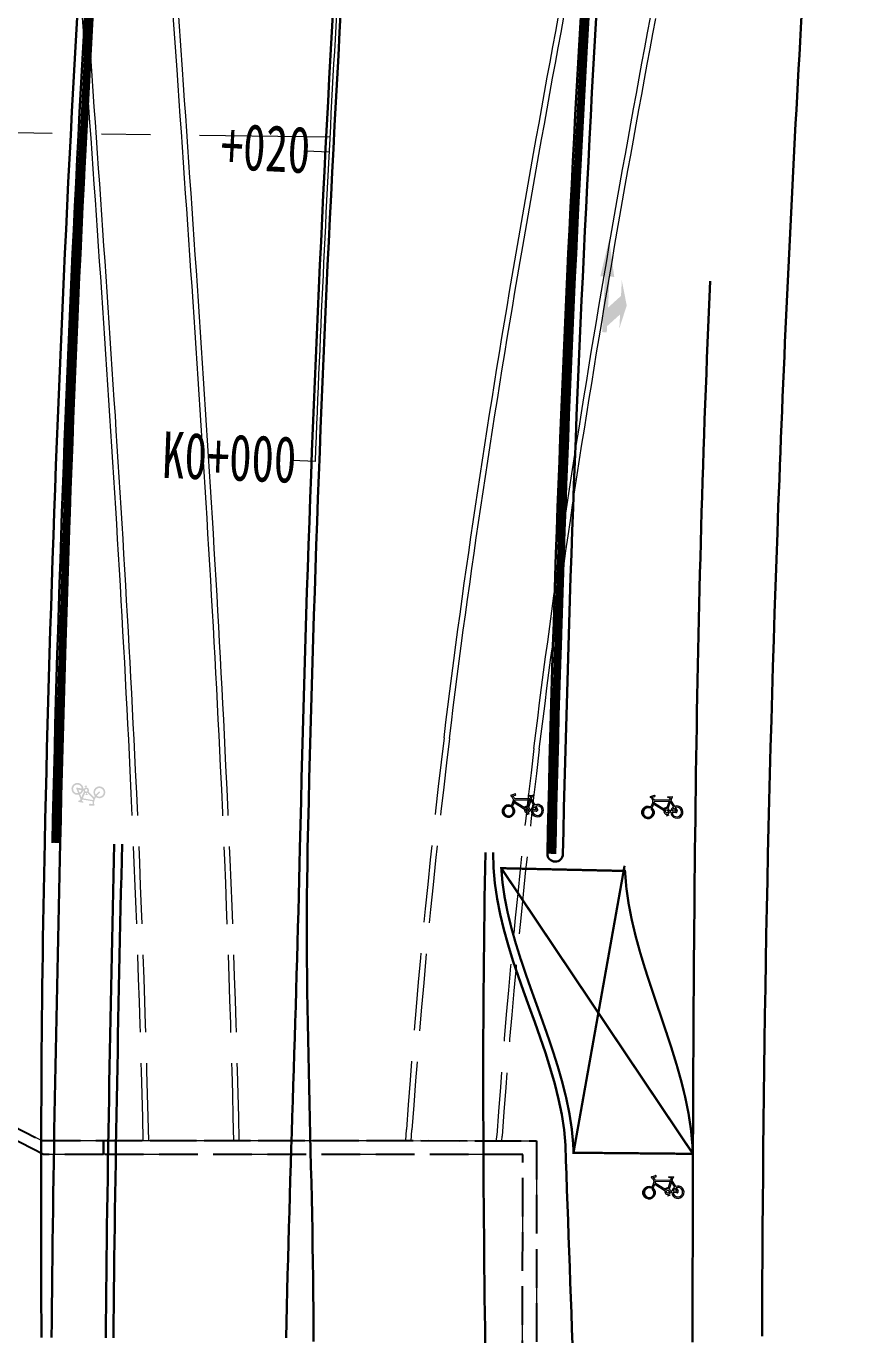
# Model space of a CAD drawing. Extents: x 0 to 531375, y 0 to 4335249.
# Drawn here: x 497955.1 to 498008, y 4326517.4 to 4326601.9 of the extents above; entities that cross this region are included whole.
import ezdxf

# ---------------------------------------------------------------- set-up
doc = ezdxf.new("R2010")
doc.units = 0
for name, pattern in [('BX2-4', [6, 2, -4]), ('CENTER', [50.8, 31.75, -6.35, 6.35, -6.35]), ('DASH', [0.35, 0.25, -0.1]), ('DASHED2', [9.525, 6.35, -3.175])]:
    doc.linetypes.add(name, pattern=pattern)
doc.layers.get('0').update_dxf_attribs({"lineweight": 15})
for name, color, linetype, lineweight in [('0-挡土墙标注', 150, 'Continuous', 15), ('0.15匝道2-4线', 7, 'BX2-4', 15), ('1_道路中线', 7, 'Continuous', 15), ('PP-COM', 7, 'Continuous', 15), ('tj-标线', 7, 'Continuous', 15), ('tj标线', 7, 'Continuous', 15), ('ZHILUZXX', 133, 'CENTER', 15), ('地铁', 4, 'Continuous', 15), ('标线-z', 7, 'Continuous', 15), ('道路偏置线', 3, 'Continuous', 30)]:
    doc.layers.add(name, color=color, linetype=linetype, lineweight=lineweight)
doc.layers.get('标线-z').off()
doc.styles.add('EICAD', font='仿宋_GB2312.TTF', dxfattribs={"width": 0.707, "height": 3})

# ---------------------------------------------------------------- blocks, each defined once
blk = doc.blocks.new('A$C03D12931')
at = {"layer": 'PP-COM'}
h = blk.add_hatch(color=255, dxfattribs=at)
edge = h.paths.add_edge_path()
edge.add_line((0.41, -1.14), (0.59, -1.08))
edge.add_line((0.59, -1.08), (0.61, 0.58))
edge.add_ellipse((0.52, 0.95), major_axis=(-0.376, -0.072), ratio=1, start_angle=92.2559, end_angle=204.9961)
edge.add_line((0.83, 1.18), (0.94, 1.3))
edge.add_line((0.94, 1.3), (0.85, 1.37))
edge.add_line((0.85, 1.37), (0.75, 1.26))
edge.add_ellipse((0.52, 0.95), major_axis=(-0.376, -0.072), ratio=1, start_angle=222.7551, end_angle=275.0085)
edge.add_line((0.42, 1.32), (0.34, 1.47))
edge.add_ellipse((-0.13, 2.15), major_axis=(-0.811, -0.155), ratio=1, start_angle=113.8106, end_angle=404.0184)
edge.add_line((-0.61, 1.48), (-1.03, 0.64))
edge.add_line((-1.03, 0.64), (-0.83, 0.68))
edge.add_line((-0.83, 0.68), (-0.46, 1.4))
edge.add_ellipse((-0.13, 2.15), major_axis=(-0.811, -0.155), ratio=1, start_angle=55.9563, end_angle=100.8802)
edge.add_line((0.17, 1.39), (0.26, 1.23))
edge.add_ellipse((0.52, 0.95), major_axis=(-0.376, -0.072), ratio=1, start_angle=303.1553, end_angle=354.9777)
edge.add_line((0.14, 0.91), (-0.83, 0.68))
edge.add_line((-0.83, 0.68), (-0.83, 0.49))
edge.add_line((-0.83, 0.49), (0.21, 0.74))
edge.add_ellipse((0.52, 0.95), major_axis=(0.072, -0.376), ratio=1, start_angle=-66.6903, end_angle=-56.7863)
edge.add_line((0.25, 0.69), (0.15, 0.57))
edge.add_line((0.15, 0.57), (0.24, 0.5))
edge.add_line((0.24, 0.5), (0.34, 0.62))
edge.add_ellipse((0.52, 0.95), major_axis=(-0.376, -0.072), ratio=1, start_angle=50.9727, end_angle=64.1147)
edge.add_line((0.42, 0.58), (0.41, -1.14))
edge = h.paths.add_edge_path(flags=16)
edge.add_ellipse((0.52, 0.95), major_axis=(-0.193, -0.037), ratio=1, start_angle=111.8747, end_angle=291.8747, ccw=False)
edge.add_ellipse((0.52, 0.95), major_axis=(-0.193, -0.037), ratio=1, start_angle=-68.1253, end_angle=111.8747, ccw=False)
edge = h.paths.add_edge_path(flags=16)
edge.add_line((-0.37, 1.56), (-0.15, 1.98))
edge.add_line((-0.15, 1.98), (0.08, 1.55))
edge.add_ellipse((-0.13, 2.15), major_axis=(-0.629, -0.12), ratio=1, start_angle=57.2127, end_angle=98.8288, ccw=False)
edge = h.paths.add_edge_path(flags=16)
edge.add_line((0.25, 1.64), (0.01, 2.07))
edge.add_ellipse((-0.16, 1.98), major_axis=(-0.183, -0.035), ratio=1, start_angle=197.886, end_angle=313.0466)
edge.add_line((-0.31, 2.09), (-0.53, 1.65))
edge.add_ellipse((-0.13, 2.15), major_axis=(-0.629, -0.12), ratio=1, start_angle=115.5416, end_angle=401.4223, ccw=False)
h = blk.add_hatch(color=255, dxfattribs=at)
edge = h.paths.add_edge_path()
edge.add_line((-0.83, 0.49), (-0.83, 0.68))
edge.add_line((-0.83, 0.68), (-1.03, 0.64))
edge.add_line((-1.03, 0.64), (-1.17, 0.6))
edge.add_line((-1.17, 0.6), (-1.4, 0.55))
edge.add_line((-1.4, 0.55), (-1.53, 0.61))
edge.add_ellipse((-1.54, 0.57), major_axis=(-0.0365, -0.007), ratio=1, start_angle=243.045, end_angle=380.1522)
edge.add_line((-1.58, 0.55), (-1.22, 0))
edge.add_line((-1.22, 0), (-1.18, 0.01))
edge.add_line((-1.18, 0.01), (-1.29, 0.38))
edge.add_line((-1.29, 0.38), (-1.06, 0.44))
edge.add_line((-1.06, 0.44), (-1.02, 0.45))
edge.add_line((-1.02, 0.45), (0.12, -1.33))
edge.add_line((0.12, -1.33), (0.07, -1.34))
edge.add_spline(control_points=[(0.07, -1.34), (0.05, -1.42), (-0.01, -1.53), (-0.06, -1.75)], knot_values=[0, 0, 0, 0, 0.949803, 0.949803, 0.949803, 0.949803], degree=3, periodic=0)
edge.add_line((-0.06, -1.75), (-0.36, -1.45))
edge.add_ellipse((-0.37, -1.55), major_axis=(-0.106, -0.02), ratio=1, start_angle=253.5566, end_angle=375.3872)
edge.add_line((-0.47, -1.6), (-0.02, -1.97))
edge.add_ellipse((0.01, -1.94), major_axis=(0.007, -0.0365), ratio=1, start_angle=-49.6998, end_angle=65.3968)
edge.add_line((0.04, -1.95), (0.1, -1.73))
edge.add_spline(control_points=[(0.1, -1.73), (0.13, -1.67), (0.15, -1.62), (0.21, -1.52), (0.24, -1.48), (0.3, -1.42), (0.32, -1.4), (0.36, -1.37), (0.38, -1.36), (0.48, -1.31), (0.58, -1.28), (0.77, -1.24), (0.87, -1.23), (1.03, -1.21), (1.08, -1.21), (1.14, -1.21)], knot_values=[0, 0, 0, 0, 0.472629, 0.472629, 1.015464, 1.015464, 1.324452, 1.324452, 1.633441, 1.633441, 2.514542, 2.514542, 3.395644, 3.395644, 3.871237, 3.871237, 3.871237, 3.871237], degree=3, periodic=0)
edge.add_line((1.14, -1.21), (1.14, -1.03))
edge.add_spline(control_points=[(1.14, -1.03), (0.95, -1.03), (0.77, -1.04), (0.59, -1.08)], knot_values=[2.402636, 2.402636, 2.402636, 2.402636, 3.877965, 3.877965, 3.877965, 3.877965], degree=3, periodic=0)
edge.add_line((0.59, -1.08), (0.41, -1.14))
edge.add_spline(control_points=[(0.41, -1.14), (0.36, -1.16), (0.31, -1.18), (0.27, -1.21)], knot_values=[1.467067, 1.467067, 1.467067, 1.467067, 1.885783, 1.885783, 1.885783, 1.885783], degree=3, periodic=0)
edge.add_line((0.27, -1.21), (-0.83, 0.49))
h = blk.add_hatch(color=255, dxfattribs=at)
edge = h.paths.add_edge_path()
edge.add_ellipse((1.97, -1.12), major_axis=(-0.82, -0.156), ratio=1, start_angle=111.8747, end_angle=291.8747)
edge.add_ellipse((1.97, -1.12), major_axis=(-0.82, -0.156), ratio=1, start_angle=291.8747, end_angle=342.6941)
edge.add_line((1.14, -1.03), (1.14, -1.21))
edge.add_spline(control_points=[(1.14, -1.21), (1.14, -1.21), (1.14, -1.21), (1.14, -1.21)], knot_values=[3.86447, 3.86447, 3.86447, 3.86447, 3.871237, 3.871237, 3.871237, 3.871237], degree=3, periodic=0)
edge.add_ellipse((1.97, -1.12), major_axis=(-0.82, -0.156), ratio=1, start_angle=355.3885, end_angle=471.8747)
edge = h.paths.add_edge_path(flags=16)
edge.add_line((1.33, -1.21), (1.33, -1.02))
edge.add_ellipse((1.96, -1.11), major_axis=(0.12, -0.629), ratio=1, start_angle=-91.8999, end_angle=251.3711, ccw=False)
at = {"layer": 'PP-COM', "color": 7, "true_color": 0xffffff}
for p, q in [((-0.53, 1.65), (-0.31, 2.09)), ((-0.52, 1.65), (-0.3, 2.09)), ((-0.37, 1.56), (-0.15, 1.98)), ((-0.37, 1.56), (-0.15, 1.98))]:
    blk.add_line(p, q, dxfattribs=at)
at = {"layer": 'PP-COM', "color": 255}
for p, q in [((-0.15, 1.98), (0.08, 1.55)), ((-0.15, 1.98), (0.08, 1.55)), ((0.01, 2.07), (0.25, 1.64)), ((0.01, 2.07), (0.25, 1.64)), ((-1.22, 0), (-1.58, 0.55)), ((-1.22, 0.01), (-1.57, 0.55)), ((-1.53, 0.61), (-1.4, 0.55)), ((-1.53, 0.61), (-1.4, 0.55)), ((-1.4, 0.55), (-1.17, 0.6)), ((-1.4, 0.55), (-1.17, 0.6)), ((-1.29, 0.38), (-1.06, 0.44)), ((-1.29, 0.38), (-1.06, 0.44)), ((-1.18, 0.01), (-1.29, 0.38)), ((-1.18, 0.01), (-1.29, 0.38)), ((-1.22, 0.01), (-1.18, 0.01)), ((-1.22, 0), (-1.18, 0.01)), ((-1.17, 0.6), (-1.03, 0.64)), ((-1.17, 0.6), (-1.03, 0.64)), ((-1.14, 0.42), (-1.02, 0.45)), ((-1.14, 0.42), (-1.02, 0.45)), ((-1.03, 0.64), (-0.61, 1.48)), ((-1.03, 0.64), (-0.61, 1.48)), ((-0.83, 0.68), (-1.03, 0.64)), ((0.12, -1.33), (-1.02, 0.45)), ((0.12, -1.33), (-1.02, 0.45)), ((-0.83, 0.68), (-0.46, 1.4)), ((-0.83, 0.68), (-0.46, 1.4)), ((-0.83, 0.68), (0.14, 0.91)), ((-0.83, 0.68), (0.14, 0.91)), ((-0.83, 0.49), (0.21, 0.74)), ((-0.83, 0.49), (0.21, 0.74)), ((-0.83, 0.68), (-0.83, 0.49)), ((0.27, -1.21), (-0.83, 0.49)), ((0.27, -1.21), (-0.83, 0.49)), ((0.33, 0.42), (0.05, 0.65)), ((0.33, 0.42), (0.05, 0.65)), ((0.15, 0.57), (0.25, 0.69)), ((0.15, 0.57), (0.25, 0.69)), ((0.17, 1.39), (0.26, 1.23)), ((0.17, 1.39), (0.26, 1.23)), ((0.24, 0.5), (0.34, 0.62)), ((0.24, 0.5), (0.34, 0.62)), ((0.34, 1.47), (0.42, 1.32)), ((0.34, 1.47), (0.42, 1.32)), ((0.41, -1.14), (0.42, 0.58)), ((0.41, -1.14), (0.42, 0.58)), ((0.59, -1.08), (0.61, 0.58)), ((0.59, -1.08), (0.61, 0.58)), ((1.03, 1.23), (0.75, 1.46)), ((1.03, 1.23), (0.75, 1.46)), ((0.75, 1.26), (0.85, 1.37)), ((0.75, 1.26), (0.85, 1.37)), ((0.83, 1.18), (0.94, 1.3)), ((0.83, 1.18), (0.94, 1.3)), ((-0.02, -1.97), (-0.47, -1.6)), ((-0.02, -1.97), (-0.47, -1.6)), ((-0.06, -1.74), (-0.36, -1.45)), ((-0.06, -1.75), (-0.36, -1.45)), ((0.1, -1.72), (0.04, -1.95)), ((0.1, -1.73), (0.04, -1.95)), ((0.07, -1.34), (0.12, -1.33)), ((0.07, -1.34), (0.12, -1.33)), ((0.41, -1.14), (0.59, -1.08))]:
    blk.add_line(p, q, dxfattribs=at)
for centre, major_axis, start_param, end_param in [((-0.13, 2.15), (0.288, -0.773), 0.247333, 5.312415), ((-0.13, 2.15), (0.288, -0.774), 0.247333, 5.312415), ((-0.13, 2.15), (0.223, -0.599), 0.277545, 5.267105), ((-0.13, 2.15), (0.223, -0.6), 0.277545, 5.267105), ((-1.54, 0.57), (0.013, -0.0348), 2.5029, 4.895872), ((-1.54, 0.57), (0.013, -0.0349), 2.5029, 4.895872), ((-0.13, 2.15), (0.288, -0.773), -0.762414, 0.021655), ((-0.13, 2.15), (0.288, -0.774), -0.762414, 0.021655), ((-0.13, 2.15), (0.223, -0.599), -0.740487, -0.014148), ((-0.13, 2.15), (0.223, -0.6), -0.740487, -0.014148), ((0.52, 0.95), (0.133, -0.358), 3.552022, 4.456493), ((0.52, 0.95), (0.134, -0.358), 3.552022, 4.456493), ((0.52, 0.95), (-0.358, -0.133), 0.238591, 0.411449), ((0.52, 0.95), (0.134, -0.358), -1.332205, -1.159347), ((0.52, 0.95), (0.069, -0.184), 4.544149275566745, 10.82733458274633), ((0.52, 0.95), (0.069, -0.184), 4.544149275566579, 10.82733458274616), ((0.52, 0.95), (0.133, -0.358), -0.849394, -0.620023), ((0.52, 0.95), (0.134, -0.358), -0.849394, -0.620023), ((0.52, 0.95), (0.133, -0.358), 2.148774, 3.060767), ((0.52, 0.95), (0.134, -0.358), 2.148774, 3.060767), ((0.52, 0.95), (0.133, -0.358), -0.128867, 1.838821), ((0.52, 0.95), (0.134, -0.358), -0.128867, 1.838821), ((-0.37, -1.55), (0.038, -0.101), 2.686361, 4.812707), ((-0.37, -1.55), (0.038, -0.101), 2.686361, 4.812707), ((1.97, -1.12), (0.291, -0.782), 4.544149275565879, 10.82733458274546), ((1.96, -1.11), (0.288, -0.773), 4.478969, 10.53653), ((1.96, -1.11), (0.223, -0.599), 4.51099, 10.502199), ((1.96, -1.11), (0.223, -0.6), 4.51099, 10.502199), ((0.01, -1.94), (0.013, -0.0348), -1.035664, 0.973151), ((0.01, -1.94), (0.013, -0.0349), -1.035664, 0.973151)]:
    blk.add_ellipse(centre, major_axis=major_axis, ratio=1, start_param=start_param, end_param=end_param, dxfattribs=at)
at = {"layer": 'PP-COM', "color": 7, "true_color": 0xffffff}
for centre in [(-0.16, 1.98), (-0.15, 1.98)]:
    blk.add_ellipse(centre, major_axis=(0.065, -0.174), ratio=1, start_param=1.714726, end_param=3.724658, dxfattribs=at)
at = {"layer": 'PP-COM', "color": 255}
for points in [[(-0.06, -1.74), (-0.01, -1.53), (0.05, -1.42), (0.07, -1.34)], [(-0.06, -1.75), (-0.01, -1.53), (0.05, -1.42), (0.07, -1.34)], [(0.27, -1.21), (0.31, -1.18), (0.36, -1.16), (0.41, -1.14)], [(0.27, -1.21), (0.31, -1.18), (0.36, -1.16), (0.41, -1.14)], [(0.59, -1.08), (0.77, -1.04), (0.95, -1.03), (1.14, -1.02)], [(0.59, -1.08), (0.77, -1.04), (0.95, -1.03), (1.14, -1.03)]]:
    blk.add_open_spline(points, degree=3, dxfattribs=at)
for points in [[(0.1, -1.72), (0.13, -1.67), (0.15, -1.62), (0.21, -1.52), (0.25, -1.48), (0.3, -1.42), (0.32, -1.4), (0.36, -1.37), (0.38, -1.36), (0.48, -1.3), (0.58, -1.28), (0.77, -1.23), (0.87, -1.22), (1.03, -1.21), (1.08, -1.21), (1.14, -1.21)], [(0.1, -1.73), (0.13, -1.67), (0.15, -1.62), (0.21, -1.52), (0.24, -1.48), (0.3, -1.42), (0.32, -1.4), (0.36, -1.37), (0.38, -1.36), (0.48, -1.31), (0.58, -1.28), (0.77, -1.24), (0.87, -1.23), (1.03, -1.21), (1.08, -1.21), (1.14, -1.21)]]:
    blk.add_open_spline(points, degree=3, knots=[0, 0, 0, 0, 0.472629, 0.472629, 1.015464, 1.015464, 1.324452, 1.324452, 1.633441, 1.633441, 2.514542, 2.514542, 3.395644, 3.395644, 3.871237, 3.871237, 3.871237, 3.871237], dxfattribs=at)
blk = doc.blocks.new('总图提取 2015 11 6')
at = {"layer": '地铁', "linetype": 'DASH', "lineweight": -3, "ltscale": 10}
for points in [[(106982.12, 294122.075), (106997.212, 294114.368), (107001.199, 294114.367), (107001.199, 294113.467), (106997.326, 294113.468), (106981.939, 294121.325)], [(106971.239, 294092.133), (106971.252, 294122.08), (106982.12, 294122.075), (106997.212, 294114.368), (107029.199, 294114.355), (107029.192, 294098.055)]]:
    blk.add_lwpolyline(points, dxfattribs=at)
blk.add_lwpolyline([(107001.209, 294113.467), (107001.209, 294114.367), (107029.199, 294114.355), (107029.192, 294098.055), (107027.042, 294098.056), (107026.996, 293989.331), (107027.996, 293989.33), (107027.995, 293988.63), (107026.245, 293988.631), (107026.292, 294098.956), (107028.292, 294098.955), (107028.299, 294113.455)], close=True, dxfattribs=at)
blk = doc.blocks.new('A$C1FB5052D')
blk.add_blockref('总图提取 2015 11 6', (-107044.525, -294821.727))
blk = doc.blocks.new('天津2000地铁')
at = {"layer": '地铁', "linetype": 'DASH', "ltscale": 20}
for p, q in [((-44.402, -638.611), (-46.395, -610.181)), ((-44.053, -638.587), (-46.046, -610.156)), ((-38.566, -638.202), (-40.56, -609.772)), ((-38.217, -638.177), (-40.211, -609.747)), ((-14.093, -635.721), (-13.911, -634.736)), ((-13.749, -635.785), (-13.566, -634.8)), ((-8.158, -635.801), (-7.976, -634.82)), ((-7.814, -635.865), (-7.632, -634.884)), ((-14.275, -636.707), (-14.093, -635.721)), ((-13.931, -636.77), (-13.749, -635.785)), ((-8.34, -636.782), (-8.158, -635.801)), ((-7.996, -636.846), (-7.814, -635.865)), ((-14.456, -637.693), (-14.275, -636.707)), ((-14.112, -637.756), (-13.931, -636.77)), ((-8.521, -637.764), (-8.34, -636.782)), ((-8.177, -637.827), (-7.996, -636.846)), ((-38.496, -639.199), (-38.566, -638.202)), ((-38.147, -639.175), (-38.217, -638.177)), ((-14.636, -638.679), (-14.456, -637.693)), ((-14.292, -638.742), (-14.112, -637.756)), ((-8.701, -638.745), (-8.521, -637.764)), ((-8.357, -638.808), (-8.177, -637.827)), ((-44.332, -639.608), (-44.402, -638.611)), ((-43.983, -639.584), (-44.053, -638.587)), ((-14.816, -639.665), (-14.636, -638.679)), ((-14.471, -639.728), (-14.292, -638.742)), ((-8.881, -639.727), (-8.701, -638.745)), ((-8.537, -639.79), (-8.357, -638.808)), ((-44.262, -640.606), (-44.332, -639.608)), ((-43.913, -640.581), (-43.983, -639.584)), ((-38.426, -640.197), (-38.496, -639.199)), ((-38.077, -640.173), (-38.147, -639.175)), ((-14.995, -640.652), (-14.816, -639.665)), ((-14.65, -640.714), (-14.471, -639.728)), ((-9.06, -640.709), (-8.881, -639.727)), ((-8.715, -640.771), (-8.537, -639.79)), ((-44.192, -641.603), (-44.262, -640.606)), ((-43.843, -641.579), (-43.913, -640.581)), ((-38.357, -641.195), (-38.426, -640.197)), ((-38.007, -641.17), (-38.077, -640.173)), ((-15.173, -641.638), (-14.995, -640.652)), ((-14.828, -641.7), (-14.65, -640.714)), ((-9.238, -641.69), (-9.06, -640.709)), ((-8.893, -641.753), (-8.715, -640.771)), ((-44.123, -642.601), (-44.192, -641.603)), ((-43.773, -642.576), (-43.843, -641.579)), ((-38.287, -642.193), (-38.357, -641.195)), ((-37.938, -642.168), (-38.007, -641.17)), ((-38.217, -643.191), (-38.287, -642.193)), ((-37.868, -643.166), (-37.938, -642.168)), ((-15.35, -642.625), (-15.173, -641.638)), ((-15.005, -642.687), (-14.828, -641.7)), ((-9.415, -642.672), (-9.238, -641.69)), ((-9.07, -642.734), (-8.893, -641.753)), ((-44.053, -643.598), (-44.123, -642.601)), ((-43.704, -643.573), (-43.773, -642.576)), ((-38.147, -644.188), (-38.217, -643.191)), ((-37.798, -644.164), (-37.868, -643.166)), ((-15.526, -643.612), (-15.35, -642.625)), ((-15.182, -643.674), (-15.005, -642.687)), ((-9.591, -643.654), (-9.415, -642.672)), ((-9.247, -643.716), (-9.07, -642.734)), ((-43.983, -644.595), (-44.053, -643.598)), ((-43.634, -644.571), (-43.704, -643.573)), ((-15.702, -644.6), (-15.526, -643.612)), ((-15.357, -644.661), (-15.182, -643.674)), ((-9.767, -644.636), (-9.591, -643.654)), ((-9.422, -644.697), (-9.247, -643.716)), ((-43.914, -645.592), (-43.983, -644.595)), ((-43.565, -645.568), (-43.634, -644.571)), ((-38.078, -645.187), (-38.147, -644.188)), ((-37.729, -645.162), (-37.798, -644.164)), ((-15.876, -645.588), (-15.702, -644.6)), ((-15.532, -645.648), (-15.357, -644.661)), ((-9.941, -645.618), (-9.767, -644.636)), ((-9.596, -645.679), (-9.422, -644.697)), ((-43.845, -646.589), (-43.914, -645.592)), ((-43.495, -646.565), (-43.565, -645.568)), ((-38.009, -646.185), (-38.078, -645.187)), ((-37.659, -646.16), (-37.729, -645.162)), ((-16.05, -646.576), (-15.876, -645.588)), ((-15.705, -646.636), (-15.532, -645.648)), ((-10.115, -646.6), (-9.941, -645.618)), ((-9.77, -646.661), (-9.596, -645.679)), ((-43.775, -647.586), (-43.845, -646.589)), ((-43.426, -647.562), (-43.495, -646.565)), ((-37.939, -647.183), (-38.009, -646.185)), ((-37.59, -647.159), (-37.659, -646.16)), ((-16.222, -647.562), (-16.05, -646.576)), ((-15.877, -647.622), (-15.705, -646.636)), ((-10.287, -647.582), (-10.115, -646.6)), ((-9.942, -647.643), (-9.77, -646.661)), ((-37.87, -648.181), (-37.939, -647.183)), ((-37.521, -648.157), (-37.59, -647.159)), ((-43.707, -648.583), (-43.775, -647.586)), ((-43.357, -648.559), (-43.426, -647.562)), ((-37.802, -649.179), (-37.87, -648.181)), ((-37.452, -649.155), (-37.521, -648.157)), ((-16.394, -648.551), (-16.222, -647.562)), ((-16.049, -648.61), (-15.877, -647.622)), ((-10.459, -648.566), (-10.287, -647.582)), ((-10.114, -648.626), (-9.942, -647.643)), ((-43.638, -649.58), (-43.707, -648.583)), ((-43.289, -649.556), (-43.357, -648.559)), ((-37.733, -650.178), (-37.802, -649.179)), ((-37.384, -650.154), (-37.452, -649.155)), ((-16.565, -649.539), (-16.394, -648.551)), ((-16.22, -649.599), (-16.049, -648.61)), ((-10.63, -649.548), (-10.459, -648.566)), ((-10.285, -649.608), (-10.114, -648.626)), ((-43.569, -650.577), (-43.638, -649.58)), ((-43.22, -650.553), (-43.289, -649.556)), ((-16.734, -650.528), (-16.565, -649.539)), ((-16.389, -650.587), (-16.22, -649.599)), ((-10.799, -650.531), (-10.63, -649.548)), ((-10.454, -650.59), (-10.285, -649.608)), ((-43.501, -651.573), (-43.569, -650.577)), ((-43.152, -651.55), (-43.22, -650.553)), ((-37.665, -651.176), (-37.733, -650.178)), ((-37.316, -651.152), (-37.384, -650.154)), ((-16.903, -651.518), (-16.734, -650.528)), ((-16.557, -651.576), (-16.389, -650.587)), ((-10.968, -651.514), (-10.799, -650.531)), ((-10.623, -651.573), (-10.454, -650.59)), ((-43.433, -652.57), (-43.501, -651.573)), ((-43.084, -652.547), (-43.152, -651.55)), ((-37.597, -652.175), (-37.665, -651.176)), ((-37.248, -652.151), (-37.316, -651.152)), ((-17.07, -652.507), (-16.903, -651.518)), ((-16.725, -652.565), (-16.557, -651.576)), ((-11.135, -652.496), (-10.968, -651.514)), ((-10.79, -652.555), (-10.623, -651.573)), ((-43.366, -653.567), (-43.433, -652.57)), ((-43.017, -653.543), (-43.084, -652.547)), ((-37.529, -653.173), (-37.597, -652.175)), ((-37.18, -653.15), (-37.248, -652.151)), ((-17.236, -653.497), (-17.07, -652.507)), ((-16.891, -653.555), (-16.725, -652.565)), ((-11.301, -653.479), (-11.135, -652.496)), ((-10.956, -653.537), (-10.79, -652.555)), ((-37.462, -654.172), (-37.529, -653.173)), ((-37.113, -654.149), (-37.18, -653.15)), ((-43.299, -654.564), (-43.366, -653.567)), ((-42.949, -654.54), (-43.017, -653.543)), ((-37.395, -655.171), (-37.462, -654.172)), ((-37.046, -655.148), (-37.113, -654.149)), ((-17.401, -654.487), (-17.236, -653.497)), ((-17.056, -654.544), (-16.891, -653.555)), ((-11.466, -654.462), (-11.301, -653.479)), ((-11.121, -654.52), (-10.956, -653.537)), ((-43.232, -655.56), (-43.299, -654.564)), ((-42.883, -655.537), (-42.949, -654.54)), ((-17.565, -655.478), (-17.401, -654.487)), ((-17.22, -655.534), (-17.056, -654.544)), ((-11.63, -655.445), (-11.466, -654.462)), ((-11.285, -655.503), (-11.121, -654.52)), ((-43.165, -656.557), (-43.232, -655.56)), ((-42.816, -656.534), (-42.883, -655.537)), ((-37.328, -656.17), (-37.395, -655.171)), ((-36.979, -656.147), (-37.046, -655.148)), ((-17.727, -656.468), (-17.565, -655.478)), ((-17.382, -656.525), (-17.22, -655.534)), ((-11.793, -656.429), (-11.63, -655.445)), ((-11.447, -656.485), (-11.285, -655.503)), ((-43.099, -657.553), (-43.165, -656.557)), ((-42.75, -657.53), (-42.816, -656.534)), ((-37.262, -657.169), (-37.328, -656.17)), ((-36.913, -657.146), (-36.979, -656.147)), ((-17.889, -657.459), (-17.727, -656.468)), ((-17.543, -657.515), (-17.382, -656.525)), ((-11.954, -657.412), (-11.793, -656.429)), ((-11.609, -657.468), (-11.447, -656.485)), ((-43.034, -658.55), (-43.099, -657.553)), ((-42.684, -658.527), (-42.75, -657.53)), ((-37.196, -658.168), (-37.262, -657.169)), ((-36.847, -658.145), (-36.913, -657.146)), ((-18.049, -658.45), (-17.889, -657.459)), ((-17.703, -658.506), (-17.543, -657.515)), ((-12.114, -658.395), (-11.954, -657.412)), ((-11.769, -658.451), (-11.609, -657.468)), ((-42.619, -659.523), (-42.684, -658.527)), ((-37.131, -659.167), (-37.196, -658.168)), ((-36.782, -659.144), (-36.847, -658.145)), ((-18.208, -659.442), (-18.049, -658.45)), ((-17.862, -659.497), (-17.703, -658.506)), ((-12.273, -659.379), (-12.114, -658.395)), ((-11.927, -659.435), (-11.769, -658.451)), ((-42.968, -659.546), (-43.034, -658.55)), ((-37.066, -660.166), (-37.131, -659.167)), ((-36.717, -660.144), (-36.782, -659.144)), ((-42.904, -660.542), (-42.968, -659.546)), ((-42.554, -660.52), (-42.619, -659.523)), ((-37.001, -661.165), (-37.066, -660.166)), ((-36.652, -661.143), (-36.717, -660.144)), ((-18.365, -660.434), (-18.208, -659.442)), ((-18.019, -660.489), (-17.862, -659.497)), ((-12.43, -660.363), (-12.273, -659.379)), ((-12.085, -660.418), (-11.927, -659.435)), ((-42.84, -661.539), (-42.904, -660.542)), ((-42.49, -661.516), (-42.554, -660.52)), ((-18.521, -661.426), (-18.365, -660.434)), ((-18.175, -661.48), (-18.019, -660.489)), ((-12.587, -661.347), (-12.43, -660.363)), ((-12.241, -661.401), (-12.085, -660.418)), ((-42.776, -662.535), (-42.84, -661.539)), ((-42.427, -662.513), (-42.49, -661.516)), ((-36.938, -662.165), (-37.001, -661.165)), ((-36.588, -662.143), (-36.652, -661.143)), ((-18.676, -662.419), (-18.521, -661.426)), ((-18.33, -662.472), (-18.175, -661.48)), ((-12.741, -662.331), (-12.587, -661.347)), ((-12.395, -662.385), (-12.241, -661.401)), ((-42.713, -663.531), (-42.776, -662.535)), ((-42.363, -663.509), (-42.427, -662.513)), ((-36.874, -663.164), (-36.938, -662.165)), ((-36.525, -663.142), (-36.588, -662.143)), ((-18.829, -663.411), (-18.676, -662.419)), ((-18.483, -663.465), (-18.33, -662.472)), ((-12.895, -663.315), (-12.741, -662.331)), ((-12.549, -663.368), (-12.395, -662.385)), ((-42.65, -664.528), (-42.713, -663.531)), ((-42.301, -664.506), (-42.363, -663.509)), ((-36.811, -664.164), (-36.874, -663.164)), ((-36.462, -664.142), (-36.525, -663.142)), ((-18.98, -664.405), (-18.829, -663.411)), ((-18.634, -664.457), (-18.483, -663.465)), ((-13.046, -664.299), (-12.895, -663.315)), ((-12.7, -664.352), (-12.549, -663.368)), ((-36.749, -665.164), (-36.811, -664.164)), ((-36.4, -665.142), (-36.462, -664.142)), ((-19.131, -665.398), (-18.98, -664.405)), ((-13.197, -665.284), (-13.046, -664.299)), ((-12.851, -665.336), (-12.7, -664.352)), ((-42.588, -665.524), (-42.65, -664.528)), ((-42.239, -665.502), (-42.301, -664.506)), ((-36.687, -666.164), (-36.749, -665.164)), ((-36.338, -666.142), (-36.4, -665.142)), ((-18.784, -665.45), (-18.634, -664.457)), ((-13.346, -666.268), (-13.197, -665.284)), ((-42.527, -666.52), (-42.588, -665.524)), ((-42.177, -666.499), (-42.239, -665.502)), ((-19.279, -666.392), (-19.131, -665.398)), ((-18.933, -666.443), (-18.784, -665.45)), ((-13, -666.32), (-12.851, -665.336)), ((-42.466, -667.516), (-42.527, -666.52)), ((-42.116, -667.495), (-42.177, -666.499)), ((-36.626, -667.163), (-36.687, -666.164)), ((-36.277, -667.142), (-36.338, -666.142)), ((-19.426, -667.386), (-19.279, -666.392)), ((-19.08, -667.437), (-18.933, -666.443)), ((-13.493, -667.253), (-13.346, -666.268)), ((-13.147, -667.304), (-13, -666.32)), ((-42.406, -668.512), (-42.466, -667.516)), ((-42.056, -668.491), (-42.116, -667.495)), ((-36.566, -668.163), (-36.626, -667.163)), ((-36.217, -668.143), (-36.277, -667.142)), ((-19.572, -668.38), (-19.426, -667.386)), ((-19.226, -668.431), (-19.08, -667.437)), ((-13.639, -668.238), (-13.493, -667.253)), ((-13.292, -668.289), (-13.147, -667.304)), ((-42.346, -669.508), (-42.406, -668.512)), ((-41.997, -669.488), (-42.056, -668.491)), ((-36.506, -669.164), (-36.566, -668.163)), ((-36.157, -669.143), (-36.217, -668.143)), ((-19.716, -669.375), (-19.572, -668.38)), ((-19.369, -669.425), (-19.226, -668.431)), ((-13.783, -669.223), (-13.639, -668.238)), ((-13.437, -669.273), (-13.292, -668.289)), ((-42.287, -670.504), (-42.346, -669.508)), ((-41.938, -670.484), (-41.997, -669.488)), ((-36.447, -670.164), (-36.506, -669.164)), ((-36.098, -670.143), (-36.157, -669.143)), ((-19.858, -670.37), (-19.716, -669.375)), ((-19.512, -670.419), (-19.369, -669.425)), ((-13.926, -670.208), (-13.783, -669.223)), ((-13.579, -670.258), (-13.437, -669.273)), ((-36.389, -671.164), (-36.447, -670.164)), ((-36.039, -671.144), (-36.098, -670.143)), ((-14.066, -671.193), (-13.926, -670.208)), ((-13.72, -671.243), (-13.579, -670.258)), ((-42.229, -671.5), (-42.287, -670.504)), ((-41.88, -671.48), (-41.938, -670.484)), ((-36.331, -672.164), (-36.389, -671.164)), ((-35.982, -672.145), (-36.039, -671.144)), ((-19.999, -671.365), (-19.858, -670.37)), ((-19.652, -671.414), (-19.512, -670.419)), ((-14.206, -672.179), (-14.066, -671.193)), ((-42.172, -672.496), (-42.229, -671.5)), ((-41.822, -672.477), (-41.88, -671.48)), ((-20.138, -672.361), (-19.999, -671.365)), ((-19.791, -672.409), (-19.652, -671.414)), ((-13.859, -672.228), (-13.72, -671.243)), ((-42.115, -673.492), (-42.172, -672.496)), ((-41.766, -673.473), (-41.822, -672.477)), ((-36.274, -673.165), (-36.331, -672.164)), ((-35.925, -673.145), (-35.982, -672.145)), ((-20.275, -673.357), (-20.138, -672.361)), ((-19.928, -673.405), (-19.791, -672.409)), ((-14.343, -673.165), (-14.206, -672.179)), ((-13.997, -673.213), (-13.859, -672.228)), ((-42.059, -674.488), (-42.115, -673.492)), ((-41.71, -674.469), (-41.766, -673.473)), ((-36.218, -674.166), (-36.274, -673.165)), ((-35.869, -674.146), (-35.925, -673.145)), ((-20.411, -674.354), (-20.275, -673.357)), ((-20.064, -674.4), (-19.928, -673.405)), ((-14.479, -674.151), (-14.343, -673.165)), ((-14.132, -674.198), (-13.997, -673.213)), ((-42.004, -675.484), (-42.059, -674.488)), ((-41.655, -675.465), (-41.71, -674.469)), ((-36.163, -675.166), (-36.218, -674.166)), ((-35.813, -675.147), (-35.869, -674.146)), ((-20.544, -675.35), (-20.411, -674.354)), ((-20.197, -675.396), (-20.064, -674.4)), ((-14.613, -675.137), (-14.479, -674.151)), ((-14.266, -675.183), (-14.132, -674.198)), ((-36.108, -676.167), (-36.163, -675.166)), ((-35.759, -676.148), (-35.813, -675.147)), ((-20.676, -676.347), (-20.544, -675.35)), ((-20.329, -676.393), (-20.197, -675.396)), ((-14.745, -676.123), (-14.613, -675.137)), ((-14.399, -676.169), (-14.266, -675.183)), ((-41.95, -676.48), (-42.004, -675.484)), ((-41.601, -676.462), (-41.655, -675.465)), ((-36.055, -677.168), (-36.108, -676.167)), ((-35.705, -677.15), (-35.759, -676.148)), ((-14.876, -677.109), (-14.745, -676.123)), ((-14.529, -677.155), (-14.399, -676.169)), ((-41.897, -677.476), (-41.95, -676.48)), ((-41.547, -677.458), (-41.601, -676.462)), ((-20.806, -677.345), (-20.676, -676.347)), ((-20.459, -677.39), (-20.329, -676.393)), ((-15.005, -678.096), (-14.876, -677.109)), ((-41.844, -678.472), (-41.897, -677.476)), ((-41.495, -678.454), (-41.547, -677.458)), ((-36.002, -678.169), (-36.055, -677.168)), ((-35.653, -678.151), (-35.705, -677.15)), ((-20.934, -678.342), (-20.806, -677.345)), ((-20.587, -678.387), (-20.459, -677.39)), ((-14.657, -678.141), (-14.529, -677.155)), ((-41.793, -679.468), (-41.844, -678.472)), ((-41.443, -679.45), (-41.495, -678.454)), ((-35.95, -679.17), (-36.002, -678.169)), ((-35.601, -679.153), (-35.653, -678.151)), ((-21.061, -679.34), (-20.934, -678.342)), ((-20.713, -679.384), (-20.587, -678.387)), ((-15.131, -679.082), (-15.005, -678.096)), ((-14.784, -679.127), (-14.657, -678.141)), ((-41.742, -680.464), (-41.793, -679.468)), ((-41.392, -680.446), (-41.443, -679.45)), ((-35.899, -680.172), (-35.95, -679.17)), ((-35.55, -680.154), (-35.601, -679.153)), ((-21.185, -680.339), (-21.061, -679.34)), ((-20.838, -680.382), (-20.713, -679.384)), ((-15.256, -680.069), (-15.131, -679.082)), ((-14.909, -680.113), (-14.784, -679.127)), ((-41.692, -681.459), (-41.742, -680.464)), ((-41.343, -681.442), (-41.392, -680.446)), ((-35.849, -681.173), (-35.899, -680.172)), ((-35.5, -681.156), (-35.55, -680.154)), ((-21.307, -681.337), (-21.185, -680.339)), ((-20.96, -681.38), (-20.838, -680.382)), ((-15.379, -681.056), (-15.256, -680.069)), ((-15.032, -681.099), (-14.909, -680.113)), ((-35.8, -682.175), (-35.849, -681.173)), ((-35.45, -682.158), (-35.5, -681.156)), ((-15.5, -682.043), (-15.379, -681.056)), ((-15.153, -682.085), (-15.032, -681.099)), ((-41.643, -682.455), (-41.692, -681.459)), ((-41.294, -682.438), (-41.343, -681.442)), ((-35.752, -683.175), (-35.8, -682.175)), ((-35.402, -683.158), (-35.45, -682.158)), ((-41.595, -683.453), (-41.643, -682.455)), ((-41.246, -683.436), (-41.294, -682.438)), ((-23.787, -707.367), (-23.736, -706.641)), ((-23.437, -707.391), (-23.387, -706.665)), ((-17.921, -707.346), (-17.9, -707.047)), ((-17.572, -707.37), (-17.551, -707.071))]:
    blk.add_line(p, q, dxfattribs=at)
for points in [[(-62.406, -699.652), (-47.313, -707.359), (-43.326, -707.36), (-43.327, -708.26), (-47.2, -708.259), (-62.587, -700.402)], [(-73.286, -729.594), (-73.273, -699.647), (-62.406, -699.652), (-47.313, -707.359), (-15.326, -707.372), (-15.333, -723.672)]]:
    blk.add_lwpolyline(points, dxfattribs=at)
blk.add_lwpolyline([(-43.317, -708.26), (-43.316, -707.36), (-15.326, -707.372), (-15.333, -723.672), (-17.483, -723.671), (-17.53, -832.396), (-16.53, -832.397), (-16.53, -833.097), (-18.28, -833.096), (-18.233, -722.771), (-16.233, -722.772), (-16.227, -708.272)], close=True, dxfattribs=at)
for centre, radius, start, end in [((478.178, -742.046), 503.161, 173.0701, 175.96498), ((478.171, -742.046), 502.804, 173.07008, 175.96496), ((478.063, -742.035), 497.196, 173.06976, 175.96464), ((478.056, -742.035), 496.839, 173.06974, 175.96462), ((-1037.31, -730.787), 996.84, 1.346654, 2.721691), ((-1037.31, -730.787), 997.19, 1.346654, 2.721691), ((-1037.431, -730.791), 1002.81, 1.338254, 2.721601), ((-1037.431, -730.791), 1003.16, 1.338254, 2.721601)]:
    blk.add_arc(centre, radius, start, end, dxfattribs=at)

msp = doc.modelspace()

# ---------------------------------------------------------------- hatches: boundary and pattern name
at = {"layer": 'tj-标线', "lineweight": 211}
h = msp.add_hatch(color=256, dxfattribs=at)
edge = h.paths.add_edge_path(flags=16)
edge.add_line((497958.65861, 4326552.66653), (497958.34437, 4326552.719))
edge.add_arc((497958.33845, 4326552.68356), 0.03593, 80.5202285, 201.7507232)
edge.add_line((497958.30509, 4326552.67025), (497958.427, 4326552.3647))
edge.add_arc((497958.38115, 4326552.63966), 0.27876, 5.5309635, 279.4654652, ccw=False)
edge = h.paths.add_edge_path(flags=16)
edge.add_line((497958.64641, 4326552.55383), (497958.44459, 4326552.58753))
edge.add_line((497958.44459, 4326552.58753), (497958.52031, 4326552.39812))
edge.add_arc((497958.38143, 4326552.63951), 0.27849, 299.9145563, 342.0823065)
edge = h.paths.add_edge_path(flags=16)
edge.add_line((497958.63651, 4326552.10749), (497958.79669, 4326552.45163))
edge.add_arc((497958.94883, 4326552.54486), 0.17843, 183.7893081, 211.4993004, ccw=False)
edge.add_line((497958.77079, 4326552.53306), (497958.75344, 4326552.53596))
edge.add_arc((497958.38117, 4326552.63964), 0.38644, 297.6637866, 344.4366273, ccw=False)
edge.add_line((497958.56059, 4326552.29738), (497958.63651, 4326552.10749))
edge = h.paths.add_edge_path(flags=16)
edge.add_arc((497958.94883, 4326552.54486), 0.08299, 170.5202285, 530.5202285)
edge = h.paths.add_edge_path(flags=16)
edge.add_line((497959.38756, 4326551.9198), (497959.40941, 4326551.98194))
edge.add_line((497959.40941, 4326551.98194), (497959.03209, 4326552.38704))
edge.add_arc((497958.98037, 4326552.47292), 0.10025, 271.6190845, 301.0571121, ccw=False)
edge.add_line((497958.98321, 4326552.37271), (497958.99341, 4326552.30795))
edge.add_line((497958.99341, 4326552.30795), (497959.03562, 4326552.3114))
edge.add_line((497959.03562, 4326552.3114), (497959.04043, 4326552.25247))
edge.add_line((497959.04043, 4326552.25247), (497958.9013, 4326552.24109))
edge.add_line((497958.9013, 4326552.24109), (497958.89702, 4326552.29345))
edge.add_line((497958.89702, 4326552.29345), (497958.93901, 4326552.29627))
edge.add_line((497958.93901, 4326552.29627), (497958.93534, 4326552.36694))
edge.add_arc((497958.94883, 4326552.54486), 0.17843, 248.9887404, 265.6617938, ccw=False)
edge.add_line((497958.88486, 4326552.37829), (497958.72738, 4326552.03003))
edge.add_line((497958.72738, 4326552.03003), (497959.38756, 4326551.9198))
edge = h.paths.add_edge_path(flags=16)
edge.add_arc((497959.7984, 4326552.41834), 0.27878, 234.5653468, 574.2920909)
edge.add_arc((497960.42459, 4326551.59005), 1.08819, 127.7405333, 141.9150076, ccw=False)
edge.add_arc((497959.79903, 4326552.39672), 0.06739, 62.686925, 126.9476222, ccw=False)
edge.add_arc((497959.80346, 4326552.42259), 0.04311, -53.2541987, 52.0853606, ccw=False)
edge.add_arc((497960.40738, 4326551.61372), 0.96634, 126.7458013, 143.1566501)
edge.add_line((497959.63404, 4326552.19316), (497959.63677, 4326552.1912))
edge = h.paths.add_edge_path()
edge.add_arc((497959.7984, 4326552.41834), 0.38644, 234.5653468, 580.18677)
edge.add_arc((497960.42459, 4326551.59005), 1.08819, 147.8582825, 152.4512116)
edge.add_line((497959.45978, 4326552.09334), (497959.10019, 4326552.45036))
edge.add_arc((497958.9469, 4326552.54493), 0.18011, 328.3281407, 446.4360126)
edge.add_line((497958.9581, 4326552.72469), (497958.95292, 4326552.77952))
edge.add_line((497958.95292, 4326552.77952), (497959.00569, 4326552.78451))
edge.add_line((497959.00569, 4326552.78451), (497958.9996, 4326552.84888))
edge.add_line((497958.9996, 4326552.84888), (497958.84084, 4326552.83387))
edge.add_line((497958.84084, 4326552.83387), (497958.84693, 4326552.76949))
edge.add_line((497958.84693, 4326552.76949), (497958.89927, 4326552.77444))
edge.add_line((497958.89927, 4326552.77444), (497958.90445, 4326552.71962))
edge.add_arc((497958.96208, 4326552.52965), 0.19852, 106.8743458, 145.1600883)
edge.add_line((497958.79914, 4326552.64306), (497958.76751, 4326552.64834))
edge.add_arc((497958.38117, 4326552.63964), 0.38644, 1.2897374, 282.9197768)
edge.add_line((497958.46757, 4326552.26299), (497958.57994, 4326551.98136))
edge.add_line((497958.57994, 4326551.98136), (497958.55074, 4326551.91625))
edge.add_line((497958.55074, 4326551.91625), (497958.45765, 4326551.87709))
edge.add_arc((497958.47158, 4326551.84398), 0.03593, 112.8162048, 170.5202284)
edge.add_arc((497958.47094, 4326551.83104), 0.03958, 151.5445511, 258.347166)
edge.add_line((497958.46295, 4326551.79228), (497958.74234, 4326551.74563))
edge.add_arc((497958.7453, 4326551.76334), 0.01796, 260.5202285, 360.4708551)
edge.add_line((497958.76326, 4326551.76349), (497958.76307, 4326551.78646))
edge.add_arc((497958.72714, 4326551.78617), 0.03593, 0.4708552, 53.7144402)
edge.add_line((497958.74841, 4326551.81513), (497958.66595, 4326551.87567))
edge.add_line((497958.66595, 4326551.87567), (497958.69598, 4326551.95114))
edge.add_line((497958.69598, 4326551.95114), (497959.36322, 4326551.83972))
edge.add_line((497959.36322, 4326551.83972), (497959.35596, 4326551.79625))
edge.add_line((497959.35596, 4326551.79625), (497959.35517, 4326551.77928))
edge.add_line((497959.35517, 4326551.77928), (497959.35838, 4326551.76259))
edge.add_line((497959.35838, 4326551.76259), (497959.36234, 4326551.70115))
edge.add_arc((497959.33171, 4326551.68972), 0.0327, -30.6621133, 20.4583663, ccw=False)
edge.add_arc((497959.33171, 4326551.68972), 0.0327, 278.2174071, 329.3378867, ccw=False)
edge.add_line((497959.33638, 4326551.65736), (497959.20424, 4326551.67942))
edge.add_arc((497959.19359, 4326551.61564), 0.06467, 80.5202284, 170.5202285)
edge.add_arc((497959.19295, 4326551.61133), 0.06489, 166.6673788, 260.4473003)
edge.add_arc((497959.19277, 4326551.61025), 0.0638, 260.4473003, 271.3243636)
edge.add_line((497959.19425, 4326551.54646), (497959.45153, 4326551.55209))
edge.add_arc((497959.45115, 4326551.56933), 0.01724, 271.2514355, 332.0852798)
edge.add_line((497959.46639, 4326551.56125), (497959.48322, 4326551.59302))
edge.add_arc((497959.45147, 4326551.60984), 0.03593, 332.0852796, 387.0312846)
edge.add_line((497959.48347, 4326551.62617), (497959.45468, 4326551.68261))
edge.add_arc((497959.51868, 4326551.71527), 0.07185, 173.4815519, 207.0312846, ccw=False)
edge.add_arc((497960.40738, 4326551.61372), 0.96634, 161.5145897, 173.4815518, ccw=False)
edge.add_arc((497960.40738, 4326551.61372), 0.96634, 149.5476275, 161.5145897, ccw=False)
at = {"layer": 'tj标线', "linetype": 'Continuous', "lineweight": 25}
msp.add_hatch(color=256, dxfattribs=at).paths.add_polyline_path([(497993.51238, 4326584.48725), (497993.56343, 4326585.48595), (497993.88124, 4326583.86762), (497993.40519, 4326582.38999), (497993.45113, 4326583.28882), (497992.61134, 4326582.5307), (497992.59092, 4326582.13122), (497992.29131, 4326582.14653), (497992.47507, 4326585.74184), (497992.17546, 4326585.75715), (497992.74738, 4326588.13105), (497993.07429, 4326585.71121), (497992.77468, 4326585.72652), (497992.67259, 4326583.72913)])

# ---------------------------------------------------------------- linework, layer by layer
at = {"layer": '0-挡土墙标注', "linetype": 'DASHED2', "ltscale": 0.2, "const_width": 0.5, "flags": 128}
for points in [[(497962.20527, 4326646.50836, 0.01556802), (497957.01448, 4326549.15218)], [(497994.09136, 4326643.81075, 0.01556549), (497989.00616, 4326548.44394)]]:
    msp.add_lwpolyline(points, format="xyb", dxfattribs=at)
at = {"layer": '0.15匝道2-4线', "color": 2, "linetype": 'ByBlock', "const_width": 0.15, "flags": 128}
msp.add_lwpolyline([(497998.14392, 4326529.0658), (497990.43936, 4326529.13692), (497990.42513, 4326529.66098), (497990.32835, 4326530.68236), (497990.17092, 4326531.70016), (497989.96104, 4326532.71447), (497989.70677, 4326533.72548), (497989.41603, 4326534.73342), (497989.09661, 4326535.73851), (497988.75624, 4326536.7409), (497988.40254, 4326537.7407), (497988.04303, 4326538.73809), (497987.68541, 4326539.73247), (497987.33698, 4326540.72422), (497987.00524, 4326541.71289), (497986.69754, 4326542.69817), (497986.42119, 4326543.67965), (497986.18339, 4326544.65689), (497985.99122, 4326545.62943), (497985.85163, 4326546.59684), (497985.77506, 4326547.51526), (497993.76695, 4326547.33834), (497993.85605, 4326546.25922), (497994.00448, 4326545.21759), (497994.20719, 4326544.17513), (497994.45595, 4326543.13211), (497994.74251, 4326542.08878), (497995.05863, 4326541.04534), (497995.39607, 4326540.002), (497995.74659, 4326538.95894), (497996.10194, 4326537.9163), (497996.45388, 4326536.87421), (497996.79417, 4326535.83279), (497997.11456, 4326534.79211), (497997.40681, 4326533.75224), (497997.66267, 4326532.71322), (497997.87391, 4326531.67507), (497998.03226, 4326530.63778), (497998.1295, 4326529.60133), (497998.14392, 4326529.0658)], close=True, dxfattribs=at)
for points in [[(497985.77506, 4326547.51526), (497998.15893, 4326529.06567)], [(497990.43936, 4326529.13692), (497993.74042, 4326547.6739)]]:
    msp.add_lwpolyline(points, dxfattribs=at)
at = {"layer": '1_道路中线', "color": 2, "flags": 128}
msp.add_lwpolyline([(497973.76539, 4326573.78638), (497973.79634, 4326574.58931), (497973.8277, 4326575.39222), (497973.85948, 4326576.19512), (497973.89167, 4326576.99801), (497973.92428, 4326577.80087), (497973.95731, 4326578.60372), (497973.99075, 4326579.40655), (497974.02461, 4326580.20937), (497974.05889, 4326581.01216), (497974.09358, 4326581.81494), (497974.12868, 4326582.6177), (497974.16421, 4326583.42044), (497974.20015, 4326584.22317), (497974.2365, 4326585.02587), (497974.27328, 4326585.82856), (497974.31046, 4326586.63122), (497974.34807, 4326587.43387), (497974.38609, 4326588.2365), (497974.42453, 4326589.03911), (497974.46338, 4326589.8417), (497974.50265, 4326590.64426), (497974.54233, 4326591.44681), (497974.58243, 4326592.24934), (497974.62295, 4326593.05184), (497974.66388, 4326593.85433), (497974.70523, 4326594.65679), (497974.747, 4326595.45923), (497974.78918, 4326596.26165), (497974.83177, 4326597.06405), (497974.87479, 4326597.86643), (497974.91821, 4326598.66878), (497974.96206, 4326599.47111), (497975.00632, 4326600.27342), (497975.051, 4326601.0757), (497975.09609, 4326601.87796), (497975.1416, 4326602.6802)], dxfattribs=at)
at = {"layer": '1_道路中线', "color": 3, "linetype": 'Continuous'}
for points in [[(497974.65937, 4326593.76625), (497973.16133, 4326593.84296)], [(497973.76539, 4326573.78638), (497972.26649, 4326573.84376)]]:
    msp.add_lwpolyline(points, dxfattribs=at)
at = {"layer": '1_道路中线', "color": 3, "extrusion": (1, 0, 0), "elevation": 497973.76539}
msp.add_lwpolyline([(4326573.78638, 0), (4326573.78638, 0)], dxfattribs=at)
at = {"layer": 'ZHILUZXX', "color": 133, "ltscale": 0.5}
msp.add_lwpolyline([(497788.4939, 4326597.30597), (497974.71056, 4326594.75872)], dxfattribs=at)
at = {"layer": '道路偏置线'}
for points in [[(497961.45794, 4326646.57159, 0.01556802), (497956.26467, 4326549.16878)], [(497994.83869, 4326643.74753, 0.01556549), (497989.75598, 4326548.42734)], [(497988.75622, 4326548.44948, 1), (497989.75598, 4326548.42734)]]:
    msp.add_lwpolyline(points, format="xyb", dxfattribs=at)
at = {"layer": '道路偏置线', "color": 190}
for points in [[(497961.95616, 4326646.52944, 0.01556802), (497956.76454, 4326549.15771)], [(497962.45438, 4326646.48729, 0.01556802), (497957.26442, 4326549.14665)], [(497993.84225, 4326643.83183, 0.01556549), (497988.75622, 4326548.44948)], [(497994.34047, 4326643.78968, 0.01556549), (497989.2561, 4326548.43841)]]:
    msp.add_lwpolyline(points, format="xyb", dxfattribs=at)
at = {"layer": '道路偏置线', "color": 40}
for points in [[(497977.8992, 4326645.18063, 0.01556551), (497972.76014, 4326548.80362)], [(497978.39742, 4326645.13848, 0.01556551), (497973.26002, 4326548.79255)]]:
    msp.add_lwpolyline(points, format="xyb", dxfattribs=at)
at = {"layer": '道路偏置线', "color": 1}
for points in [[(498008.04158, 4326642.63019, 0.0068788), (498005.08966, 4326600.91333, 0.0068788)], [(498005.08966, 4326600.91333, 0.00465578), (498003.74351, 4326572.63878)], [(498003.74343, 4326572.63878, 0.00910684), (498002.63348, 4326517.28489)]]:
    msp.add_lwpolyline(points, format="xyb", dxfattribs=at)
at = {"layer": '道路偏置线', "color": 5}
msp.add_lwpolyline([(497998.13283, 4326516.90842), (497998.13441, 4326517.90148), (497998.13603, 4326518.89455), (497998.1377, 4326519.88762), (497998.13944, 4326520.88069), (497998.14128, 4326521.87377), (497998.14322, 4326522.86685), (497998.14529, 4326523.85993), (497998.1475, 4326524.85301), (497998.14987, 4326525.84611), (497998.15243, 4326526.8392), (497998.15518, 4326527.8323), (497998.15815, 4326528.82541), (497998.16136, 4326529.81852), (497998.16482, 4326530.81164), (497998.16856, 4326531.80477), (497998.17259, 4326532.7979), (497998.17692, 4326533.79103), (497998.18158, 4326534.78418), (497998.18659, 4326535.77733), (497998.19196, 4326536.77049), (497998.19771, 4326537.76365), (497998.20387, 4326538.75682), (497998.21044, 4326539.74999), (497998.21745, 4326540.74317), (497998.22491, 4326541.73636), (497998.23285, 4326542.72955), (497998.24128, 4326543.72274), (497998.25022, 4326544.71594), (497998.25969, 4326545.70914), (497998.26971, 4326546.70234), (497998.28029, 4326547.69554), (497998.29145, 4326548.68875), (497998.30322, 4326549.68196), (497998.3156, 4326550.67516), (497998.32862, 4326551.66837), (497998.3423, 4326552.66157), (497998.35665, 4326553.65478), (497998.3717, 4326554.64797), (497998.38746, 4326555.64117), (497998.40394, 4326556.63435), (497998.42118, 4326557.62753), (497998.43918, 4326558.6207), (497998.45796, 4326559.61387), (497998.47755, 4326560.60702), (497998.49796, 4326561.60016), (497998.5192, 4326562.59329), (497998.54131, 4326563.5864), (497998.56429, 4326564.5795), (497998.58816, 4326565.57258), (497998.61294, 4326566.56564), (497998.63866, 4326567.55868), (497998.66532, 4326568.5517), (497998.69295, 4326569.54469), (497998.72156, 4326570.53766), (497998.75118, 4326571.53061), (497998.78182, 4326572.52352), (497998.8135, 4326573.5164), (497998.84623, 4326574.50925), (497998.88004, 4326575.50206), (497998.91495, 4326576.49484), (497998.95097, 4326577.48758), (497998.98811, 4326578.48028), (497999.02641, 4326579.47293), (497999.06588, 4326580.46554), (497999.10653, 4326581.4581), (497999.14838, 4326582.45062), (497999.19145, 4326583.44308), (497999.23577, 4326584.43548), (497999.28134, 4326585.42783)], dxfattribs=at)
at = {"layer": '道路偏置线', "flags": 128}
for points in [[(497956.26467, 4326549.16878), (497956.24249, 4326548.13758), (497956.22159, 4326547.10636), (497956.20194, 4326546.07511), (497956.18351, 4326545.04384), (497956.16629, 4326544.01255), (497956.15025, 4326542.98124), (497956.13535, 4326541.94992), (497956.12159, 4326540.91858), (497956.10892, 4326539.88722), (497956.09732, 4326538.85586), (497956.08678, 4326537.82448), (497956.07725, 4326536.7931), (497956.06873, 4326535.76171), (497956.06117, 4326534.73032), (497956.05457, 4326533.69892), (497956.04888, 4326532.66752), (497956.04409, 4326531.63611), (497956.04018, 4326530.60471), (497956.0371, 4326529.57331), (497956.03485, 4326528.5419), (497956.03339, 4326527.51051), (497956.03269, 4326526.47911), (497956.03274, 4326525.44772), (497956.03351, 4326524.41633), (497956.03497, 4326523.38495), (497956.0371, 4326522.35358), (497956.03986, 4326521.32221), (497956.04324, 4326520.29085), (497956.04721, 4326519.2595), (497956.05175, 4326518.22816), (497956.05682, 4326517.19682)], [(497957.26442, 4326549.14665), (497957.24164, 4326548.11612), (497957.21894, 4326547.0856), (497957.19634, 4326546.05506), (497957.17387, 4326545.02453), (497957.15156, 4326543.99399), (497957.12943, 4326542.96344), (497957.10751, 4326541.93288), (497957.08582, 4326540.90231), (497957.06438, 4326539.87174), (497957.04323, 4326538.84115), (497957.02239, 4326537.81055), (497957.00188, 4326536.77994), (497956.98174, 4326535.74932), (497956.96197, 4326534.71868), (497956.94262, 4326533.68803), (497956.92371, 4326532.65737), (497956.90525, 4326531.62669), (497956.88729, 4326530.596), (497956.86983, 4326529.56529), (497956.85292, 4326528.53457), (497956.83657, 4326527.50383), (497956.8208, 4326526.47308), (497956.80565, 4326525.44232), (497956.79115, 4326524.41154), (497956.77731, 4326523.38074), (497956.76416, 4326522.34993), (497956.75172, 4326521.31911), (497956.74003, 4326520.28827), (497956.72911, 4326519.25743), (497956.71898, 4326518.22657), (497956.70967, 4326517.19569)], [(497960.20966, 4326517.18966), (497960.21897, 4326518.21822), (497960.22909, 4326519.24678), (497960.24001, 4326520.27532), (497960.25169, 4326521.30385), (497960.26411, 4326522.33237), (497960.27725, 4326523.36088), (497960.29108, 4326524.38937), (497960.30557, 4326525.41784), (497960.3207, 4326526.44631), (497960.33644, 4326527.47475), (497960.35278, 4326528.50318), (497960.36967, 4326529.5316), (497960.3871, 4326530.56001), (497960.40504, 4326531.58839), (497960.42347, 4326532.61677), (497960.44236, 4326533.64513), (497960.46168, 4326534.67347), (497960.48141, 4326535.7018), (497960.50153, 4326536.73012), (497960.522, 4326537.75843), (497960.54281, 4326538.78672), (497960.56392, 4326539.81501), (497960.58532, 4326540.84328), (497960.60697, 4326541.87154), (497960.62885, 4326542.8998), (497960.65094, 4326543.92804), (497960.67321, 4326544.95628), (497960.69563, 4326545.98451), (497960.71818, 4326547.01274), (497960.74083, 4326548.04097), (497960.76357, 4326549.06919)], [(497961.26344, 4326549.05812), (497961.24072, 4326548.03023), (497961.21807, 4326547.00233), (497961.19553, 4326545.97444), (497961.17311, 4326544.94653), (497961.15085, 4326543.91862), (497961.12877, 4326542.89071), (497961.10689, 4326541.86278), (497961.08525, 4326540.83485), (497961.06386, 4326539.8069), (497961.04275, 4326538.77895), (497961.02195, 4326537.75098), (497961.00148, 4326536.72301), (497960.98137, 4326535.69502), (497960.96164, 4326534.66701), (497960.94232, 4326533.639), (497960.92344, 4326532.61097), (497960.90501, 4326531.58292), (497960.88707, 4326530.55486), (497960.86965, 4326529.52679), (497960.85276, 4326528.4987), (497960.83643, 4326527.4706), (497960.82069, 4326526.44248), (497960.80556, 4326525.41435), (497960.79107, 4326524.3862), (497960.77724, 4326523.35804), (497960.76411, 4326522.32986), (497960.75168, 4326521.30168), (497960.74, 4326520.27347), (497960.72909, 4326519.24526), (497960.71897, 4326518.21703), (497960.70966, 4326517.18879)], [(497984.73469, 4326516.78854), (497984.72249, 4326517.78228), (497984.71065, 4326518.77468), (497984.6992, 4326519.76706), (497984.6882, 4326520.75943), (497984.6777, 4326521.75179), (497984.66775, 4326522.74414), (497984.65838, 4326523.73649), (497984.64966, 4326524.72883), (497984.64163, 4326525.72116), (497984.63433, 4326526.71347), (497984.62781, 4326527.70578), (497984.62213, 4326528.69808), (497984.61733, 4326529.69036), (497984.61346, 4326530.68262), (497984.61057, 4326531.67461), (497984.6087, 4326532.66683), (497984.6079, 4326533.65903), (497984.60822, 4326534.65121), (497984.60971, 4326535.64336), (497984.61241, 4326536.63549), (497984.61638, 4326537.62759), (497984.62167, 4326538.61965), (497984.62831, 4326539.61169), (497984.63636, 4326540.60369), (497984.64587, 4326541.59565), (497984.65688, 4326542.58757), (497984.66944, 4326543.57944), (497984.6836, 4326544.57127), (497984.69941, 4326545.56305), (497984.71692, 4326546.55477), (497984.73616, 4326547.54643), (497984.75721, 4326548.5385)], [(497989.95263, 4326528.64139), (497989.92577, 4326529.63057), (497989.83197, 4326530.62051), (497989.67873, 4326531.61124), (497989.47356, 4326532.60279), (497989.22397, 4326533.59518), (497988.93747, 4326534.58839), (497988.62158, 4326535.58239), (497988.28381, 4326536.57713), (497987.93166, 4326537.57254), (497987.57265, 4326538.56854), (497987.21429, 4326539.565), (497986.86408, 4326540.56181), (497986.52954, 4326541.55882), (497986.21817, 4326542.55586), (497985.93748, 4326543.55274), (497985.69499, 4326544.54927), (497985.4982, 4326545.54521), (497985.35461, 4326546.54032), (497985.27173, 4326547.53433), (497985.25708, 4326548.52697)], [(497989.95263, 4326528.64139), (497989.98212, 4326527.74911), (497990.01616, 4326526.74947), (497990.05108, 4326525.74857), (497990.08663, 4326524.74843), (497990.12263, 4326523.74905), (497990.15891, 4326522.75042), (497990.19528, 4326521.75255), (497990.23157, 4326520.75544), (497990.26761, 4326519.75909), (497990.30322, 4326518.7635), (497990.33822, 4326517.76866), (497990.37232, 4326516.77805)]]:
    msp.add_lwpolyline(points, dxfattribs=at)
at = {"layer": '道路偏置线', "color": 40, "flags": 128}
for points in [[(497971.86234, 4326517.16955), (497971.886, 4326518.19041), (497971.91076, 4326519.21124), (497971.93653, 4326520.23204), (497971.96324, 4326521.25281), (497971.99081, 4326522.27354), (497972.01917, 4326523.29424), (497972.04824, 4326524.3149), (497972.07795, 4326525.33553), (497972.10821, 4326526.35613), (497972.13895, 4326527.37669), (497972.1701, 4326528.39722), (497972.20157, 4326529.41771), (497972.23329, 4326530.43818), (497972.26519, 4326531.45862), (497972.29719, 4326532.47902), (497972.32921, 4326533.4994), (497972.36118, 4326534.51976), (497972.39301, 4326535.54009), (497972.42464, 4326536.5604), (497972.45598, 4326537.5807), (497972.48696, 4326538.60098), (497972.5175, 4326539.62124), (497972.54754, 4326540.6415), (497972.57698, 4326541.66174), (497972.60575, 4326542.68199), (497972.63379, 4326543.70224), (497972.661, 4326544.72249), (497972.68732, 4326545.74275), (497972.71267, 4326546.76302), (497972.73697, 4326547.78331), (497972.76014, 4326548.80362)], [(497973.26002, 4326548.79255), (497973.23992, 4326547.76543), (497973.22487, 4326546.7382), (497973.2146, 4326545.71088), (497973.20877, 4326544.68349), (497973.20711, 4326543.65604), (497973.2093, 4326542.62855), (497973.21505, 4326541.60102), (497973.22404, 4326540.57347), (497973.23599, 4326539.5459), (497973.25058, 4326538.51833), (497973.26751, 4326537.49077), (497973.28649, 4326536.46322), (497973.3072, 4326535.43569), (497973.32935, 4326534.40819), (497973.35264, 4326533.38072), (497973.37676, 4326532.35329), (497973.40141, 4326531.3259), (497973.42628, 4326530.29856), (497973.45109, 4326529.27126), (497973.47551, 4326528.24402), (497973.49926, 4326527.21682), (497973.52203, 4326526.18967), (497973.54351, 4326525.16258), (497973.5634, 4326524.13553), (497973.58141, 4326523.10852), (497973.59722, 4326522.08156), (497973.61055, 4326521.05464), (497973.62107, 4326520.02775), (497973.6285, 4326519.00089), (497973.63253, 4326517.97405), (497973.63286, 4326516.94722)]]:
    msp.add_lwpolyline(points, dxfattribs=at)

# ---------------------------------------------------------------- block references
at = {"layer": '地铁', "color": 1}
msp.add_blockref('天津2000地铁', (498003.38431, 4327237.28522), dxfattribs=at)
at = {"layer": '地铁'}
msp.add_blockref('A$C1FB5052D', (498003.38431, 4327237.28522), dxfattribs=at)
at = {"layer": '标线-z', "xscale": 0.4800000000000001, "yscale": 0.4800000000000001, "zscale": 0.4800000000000001, "rotation": 238.2529452609895}
for p in [(497987.19318, 4326551.72504), (497996.20823, 4326551.63639), (497996.27787, 4326527.07405)]:
    msp.add_blockref('A$C03D12931', p, dxfattribs=at)

# ---------------------------------------------------------------- texts
at = {"layer": '1_道路中线', "color": 3, "linetype": 'Continuous', "char_height": 3, "attachment_point": 1, "style": 'EICAD'}
for s, insert, width, rotation in [('\\f仿宋_GB2312|b0|i0|c134|p49;\\W0.7070000000;\\T1.0000000000;\\o\\l+020', (497967.7344, 4326595.69591), 7.0738216, 357.0684196), ('\\f仿宋_GB2312|b0|i0|c134|p49;\\W0.7070000000;\\T1.0000000000;\\o\\lK0+000', (497963.92906, 4326575.73705), 9.9858973, 357.80772)]:
    msp.add_mtext(s, dxfattribs=dict(at, insert=insert, width=width, rotation=rotation))

doc.saveas('drawing.dxf')
